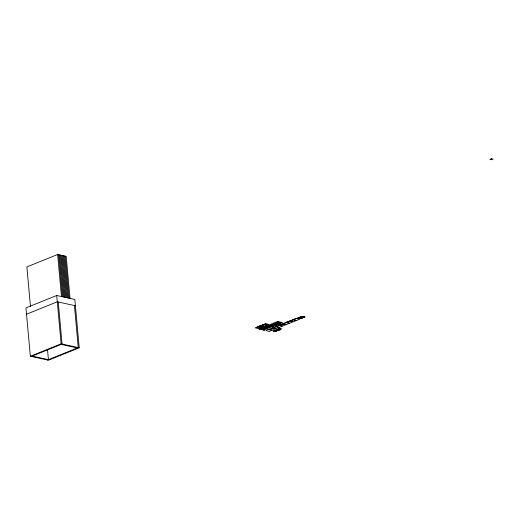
<?xml version="1.0" encoding="UTF-8"?>
<svg xmlns="http://www.w3.org/2000/svg" width="519" height="519" viewBox="0 0 519 519"><rect width="100%" height="100%" fill="white"/><g stroke="black" fill="none" stroke-linecap="round" stroke-linejoin="round"><path stroke-width="0.78" d="M275.621 330.674L277.159 330.292M279.404 328.715L280.974 328.754M279.443 329.137L280.474 328.936M277.185 330.72L276.88 330.765M281 329.182L280.695 329.221M275.881 330.188L276.679 330.026L275.589 330.259L276.731 330.46L276.627 329.799L276.718 330.447M275.92 330.609L276.536 330.525M279.696 328.65L280.494 328.482M279.735 329.072L280.279 328.955L279.41 328.793M70.033 298.419L66.211 256.38L57.635 254.498L26.865 266.915L30.478 306.58M56.72 295.486L25.95 307.903L30.349 356.248L48.455 360.218L79.219 347.801L74.82 299.457L56.72 295.486L61.119 343.831L79.219 347.801M26.521 314.209L57.291 301.792L75.398 305.762M30.349 356.248L61.119 343.831M31.302 356.456L62.072 344.039L58.245 302M47.501 360.011L78.265 347.594L74.444 305.555M261.012 328.306L268.057 325.465L271.236 326.159L264.19 329.007L260.888 328.358L259.318 328.994L262.497 329.688L264.061 329.059M263.879 329.656L264.074 330.116L263.879 329.656C263.899 330.116 264.872 329.812 264.21 329.52M272.884 328.027L273.344 327.839L272.709 327.703L275.959 326.782M276.316 326.639L276.776 326.451L276.14 326.315L279.391 325.4M279.754 325.251L280.215 325.069L279.579 324.926L282.829 324.012M283.186 323.869L283.646 323.681L283.011 323.538L286.261 322.623M286.618 322.481L287.078 322.293L286.449 322.156L289.699 321.242M290.056 321.092L290.517 320.911L289.881 320.768L293.131 319.853M293.488 319.71L293.949 319.522L293.313 319.38L296.563 318.465M273.792 330.94L275.297 330.635L275.336 331.051L273.831 331.362L273.792 330.94L276.672 330.901L275.913 330.733M275.336 331.051L275.232 330.363L276.225 331.382L273.831 331.362M278.229 329.15C280.383 328.968 280.928 329.883 280.046 329.137L278.898 328.884L278.748 329.377L280.085 329.552L278.229 329.15L278.268 329.571L280.039 329.844L279.456 329.228M274.888 330.908L275.407 330.694L275.946 331.394A2.855 0.882 -5.2 0 0 275.518 331.362L274.888 330.908L275.479 330.94A2.855 0.882 -5.2 0 1 275.907 330.973M278.268 329.571L280.039 329.844M278.748 329.377L278.898 328.884M277.84 330.006L276.439 329.876M278.405 329.799L277.47 329.455L277.509 329.876L278.444 330.22L277.97 329.559M279.034 329.546C280.085 330.233 277.613 329.409 278.236 330.298L277.782 329.468L279.034 329.546L279.073 329.967M279.728 329.189L280.046 329.137M274.927 331.33L275.907 331.375M280.487 329.228L278.709 328.955M280.026 329.377L279.851 329.922M277.529 330.389L276.478 330.292L277.879 330.428M280.111 329.675L280.526 329.649M280.643 328.812L279.689 328.774M276.822 330.35L275.887 330.318M280.967 328.618L281.006 329.04M277.146 330.155L277.185 330.577M276.899 329.403L277.594 329.383M276.938 329.825L279.261 329.889M277.821 330.434L277.587 330.019L277.626 330.545M277.626 329.383L279.222 329.468M277.905 329.896L277.918 329.935M263.996 330.045L264.022 329.597M276.205 330.914L275.641 330.765M277.47 329.967L276.627 329.799M280.312 328.975L280.331 328.566M266.234 326.204L269.478 326.873M264.482 326.912L267.655 327.606M264.405 326.938L267.583 327.638M259.656 326.016L260.291 326.159L259.039 326.263M262.582 327.677L265.832 328.345M263.587 329.247L262.335 329.357L262.971 329.5M61.145 344.408L77.344 347.964M32.223 356.086L48.423 359.641L47.489 349.326M279.858 329.241L279.897 329.63M278.009 329.98L278.444 330.22M276.225 331.382L275.232 330.363M280.889 328.585L280.928 329.001M280.26 329.182L280.338 329.727M278.418 329.078L278.456 329.494M277.075 330.123L277.114 330.545M275.972 331.051L276.004 331.472M275.407 330.694L275.446 331.116M274.655 330.895L274.694 331.31M274.006 330.856L274.045 331.278M65.258 256.172L69.085 298.211M64.304 255.964L68.132 298.003M63.35 255.75L67.178 297.789M62.397 255.543L66.224 297.582M61.443 255.335L65.271 297.374M60.496 255.127L64.317 297.166M59.542 254.92L63.363 296.959M58.589 254.706L62.416 296.745M57.635 254.498L61.463 296.537M491.389 158.782L489.852 159.404L491.512 159.768L493.05 159.145L491.389 158.782M258.19 326.607L255.108 327.852L258.287 328.546L261.362 327.307L258.19 326.607M260.136 325.822L258.566 326.457L259.941 327.184L263.308 326.522L260.136 325.822M263.581 324.433L260.506 325.673L261.887 326.399L263.684 326.373L266.76 325.128L263.581 324.433M265.553 323.635L263.983 324.271L267.155 324.965L268.725 324.336L265.553 323.635M257.456 327.119L256.535 327.495L258.41 327.327L257.456 327.119M262.854 324.939L261.933 325.316L263.808 325.154L262.854 324.939M268.193 325.303L258.962 329.027L263.723 330.071L272.955 326.347L268.193 325.303M277.646 321.482L268.414 325.212L273.182 326.256L282.407 322.526L277.646 321.482M264.424 327.23L263.594 327.567L265.812 328.053L266.643 327.716L264.424 327.23M266.247 326.49L265.417 326.827L267.642 327.314L268.472 326.983L266.247 326.49M268.076 325.757L267.24 326.094L269.465 326.581L270.295 326.243L268.076 325.757M273.085 324.226L270.003 325.471L273.182 326.166L276.257 324.926L273.085 324.226M276.283 322.935L273.208 324.174L276.387 324.875L279.462 323.629L276.283 322.935M278.158 322.169L276.406 322.876L279.579 323.571L281.33 322.863L278.158 322.169M272.352 324.738L271.431 325.108L273.305 324.946L272.352 324.738M275.557 323.447L274.635 323.817L276.51 323.655L275.557 323.447M278.171 322.455L277.341 322.792L279.566 323.279L280.396 322.948L278.171 322.455M267.992 329.604L265.838 330.473L269.192 331.492L272.267 330.253L267.992 329.604M271.431 328.216L269.277 329.085L272.624 330.11L275.699 328.864L271.431 328.216M275.816 326.749L272.741 327.995L276.056 328.722L279.138 327.483L275.816 326.749M279.248 325.368L276.173 326.607L279.494 327.333L282.57 326.094L279.248 325.368M282.686 323.979L279.611 325.225L282.926 325.951L286.001 324.706L282.686 323.979M286.118 322.591L283.043 323.837L286.365 324.563L289.44 323.324L286.118 322.591M289.557 321.209L286.475 322.448L289.797 323.175L292.872 321.936L289.557 321.209M292.988 319.821L289.913 321.06L293.229 321.793L296.31 320.547L292.988 319.821M296.42 318.432L293.345 319.678L296.667 320.405L299.742 319.166L296.42 318.432M299.528 317.31L297.374 318.179L300.164 317.446L299.528 317.31M302.006 316.311L299.852 317.18L302.642 316.447L302.006 316.311M300.384 317.498L298.23 318.368L301.02 317.634L300.384 317.498M302.862 316.499L300.709 317.369L303.498 316.635L302.862 316.499M301.241 317.686L299.087 318.556L301.876 317.823L301.241 317.686M303.712 316.687L301.558 317.557L304.348 316.824L303.712 316.687M302.09 317.875L299.937 318.744L302.726 318.011L302.09 317.875M304.569 316.875L302.415 317.745L305.204 317.012L304.569 316.875M276.867 329.539L276.906 329.961L276.867 329.539"/></g></svg>
